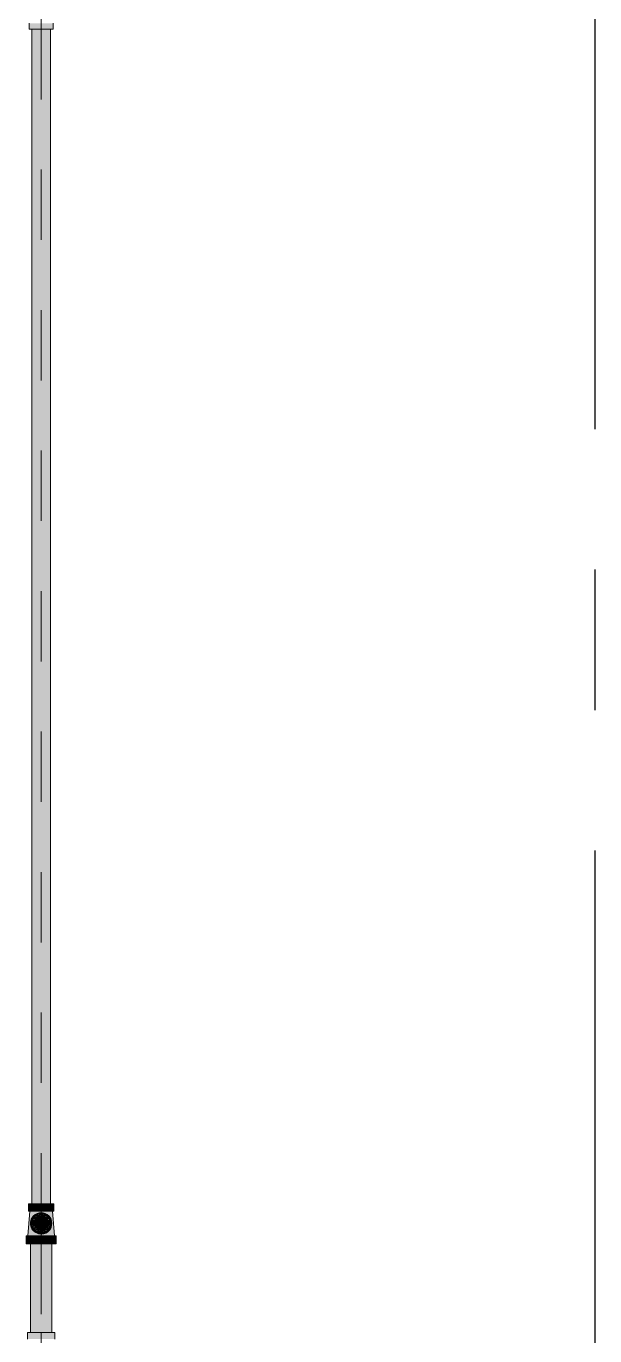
# Model space of a CAD drawing. Header units: millimetres. Extents: x -4000 to 187956, y -58990 to 162485.
# Drawn here: x 21716 to 23000, y 131196 to 134156 of the extents above; entities that cross this region are included whole.
import ezdxf

# ---------------------------------------------------------------- set-up
doc = ezdxf.new("R2010")
doc.units = ezdxf.units.MM
doc.linetypes.add('Dash 1_16_', pattern=[317.5, 158.75, -158.75])
doc.linetypes.add('Grid Line', pattern=[2222.5, 1270, -317.5, 317.5, -317.5])
for name, color, linetype, lineweight in [('F-SPRN', 3, 'Continuous', 9), ('P-PIPE', 3, 'Continuous', 9), ('P-PIPE-CNTR', 3, 'Continuous', 9), ('S-GRID', 1, 'Continuous', 30)]:
    doc.layers.add(name, color=color, linetype=linetype, lineweight=lineweight)

# ---------------------------------------------------------------- blocks, each defined once
blk = doc.blocks.new('Sprinkler_Up - DN20-V227-FFS - TANG 1')
at = {"layer": 'F-SPRN', "transparency": 33554534}
for points in [[(-22.2, 0), (-3.9, 0.7), (-1.7, 2.9), (-1.2, 3.5), (-0.6, 4), (0.6, 4), (1.2, 3.5), (1.7, 2.9), (4.6, 0), (22.2, 0), (18, 13.1), (6.9, 21.2), (-6.9, 21.1), (-18.2, 12.5), (-20.5, 5.2)], [(3.4, -21.2), (6.9, -21.2), (18, -13.1), (22.2, 0), (3.9, -0.7), (1.7, -2.9), (1.2, -3.5), (0.6, -4), (-0.6, -4), (-1.2, -3.5), (-1.7, -2.9), (-4.6, 0), (-22.2, 0), (-18, -13.1), (-6.9, -21.2), (0, -21.2)], [(0, -16.7), (4.3, -16.1), (11.8, -11.8), (16.1, -4.3), (16.1, 4.3), (10.8, 12.5), (8.3, 14.4), (0, 16.7), (-6.9, 14.6), (-11.8, 11.8), (-16.1, 4.3), (-16.1, -4.3), (-11.8, -11.8), (-6.9, -14.8)], [(0, -15.6), (7.8, -13.5), (13.5, -7.8), (15.1, -4), (15.1, 4), (13.5, 7.8), (7.8, 13.5), (0, 15.6), (-9.1, 12.5), (-11, 11), (-15.1, 4), (-15.1, -4), (-11, -11), (-6.9, -13.7)], [(-10.9, -5.5), (-10.9, 5.4), (-14.5, 5.4), (-14.5, -5.5)], [(-7.7, -5.5), (-7.7, 5.4), (-10.9, 5.4), (-10.9, -5.5)], [(-7.7, -5.5), (0, -5.5), (0, 5.4), (-7.7, 5.4)], [(0, 0), (5.7, 0), (2.9, 4.9), (-2.9, 4.9), (-5.7, 0)], [(2.9, -4.9), (5.7, 0), (-5.7, 0), (-2.9, -4.9)], [(0, 0), (4.6, 0), (0, 4.6), (-4.6, 0)], [(0, -4.6), (4.6, 0), (-4.6, 0)], [(0, -2.6), (1.3, 0), (-1.8, 0)], [(-1.3, 0), (1.8, 0), (0, 2.6)], [(7.7, -5.5), (7.7, 5.4), (0, 5.4), (0, -5.5)], [(10.9, -5.5), (10.9, 5.4), (7.7, 5.4), (7.7, -5.5)], [(14.5, -5.5), (14.5, 5.4), (10.9, 5.4), (10.9, -5.5)]]:
    blk.add_hatch(color=1, dxfattribs=at).paths.add_polyline_path(points)
at = {"layer": 'F-SPRN', "color": 1}
for p, q in [((-11.5, 5.4), (-14.5, 5.4)), ((-14.5, 5.4), (-11.3, 5.4)), ((-14.5, 5.4), (-14.5, 3.7)), ((-14.5, 3.3), (-14.5, 0)), ((-11.5, 5.4), (-11.5, 4)), ((-10.9, 1.9), (-10.9, 3.6)), ((-10.8, 5.4), (-8, 5.4)), ((-8.1, 5.4), (-10.8, 5.4)), ((-6.9, 5.4), (-8.1, 5.4)), ((-8.1, 5.4), (-8.1, 2.8)), ((-8.1, 2.5), (-8.1, 0.7)), ((-7.7, 5.4), (-6.9, 5.4)), ((-7.7, 4.8), (-7.7, 2.7)), ((-7.7, 4.8), (-7.7, 2.7)), ((-7.7, 2.1), (-7.7, 0.5)), ((-7.7, 2.1), (-7.7, 0.5)), ((-6.7, 5.4), (-4.7, 5.4)), ((-5.8, 3.8), (-5.8, 2.2)), ((-2.1, 0), (-2.1, 0)), ((-2.1, 0), (-2.1, -0.1)), ((0, 2.1), (-0.1, 2.1)), ((2.1, 0), (2.1, 0.1)), ((2.1, 0), (2.1, 0)), ((4.7, 5.4), (6.5, 5.4)), ((7.7, 5.4), (10.8, 5.4)), ((7.7, 5.2), (7.7, 2.7)), ((7.7, 5.2), (7.7, 2.7)), ((7.7, 2.3), (7.7, 0.5)), ((7.7, 2.3), (7.7, 0.5)), ((10.8, 5.4), (8.1, 5.4)), ((8.1, 5.4), (8.1, 2.8)), ((8.1, 2.5), (8.1, 0.4)), ((10.9, 5.4), (14.5, 5.4)), ((10.9, 3.6), (10.9, 0.2)), ((14.5, 5.4), (11.5, 5.4)), ((11.5, 5.4), (11.5, 4)), ((11.5, 3), (11.5, 0.2)), ((14.5, 5.4), (14.5, -5.5)), ((-14.5, -1.3), (-14.5, -3.7)), ((-11.1, -5.5), (-14.5, -5.5)), ((-14.5, -5.5), (-11.5, -5.5)), ((-10.9, -2.6), (-10.9, -1.3)), ((-10.8, -5.5), (-8.1, -5.5)), ((-7.8, -5.5), (-10.8, -5.5)), ((-8.1, -4.2), (-8.1, -5.5)), ((-8.1, -5.5), (-6.9, -5.5)), ((-7.7, -2.7), (-7.7, -4)), ((-7.7, -2.7), (-7.7, -4)), ((-6.9, -5.5), (-7.7, -5.5)), ((-6.9, -5.5), (-5.8, -5.5)), ((-4.8, -5.5), (-6.9, -5.5)), ((-5.8, -2.3), (-5.8, -3.8)), ((-2.1, -0.3), (-2, -0.4)), ((-2, -0.4), (-2, -0.5)), ((-2, -0.5), (-2, -0.6)), ((-2, -0.6), (-2, -0.7)), ((-2, -0.7), (-1.9, -0.7)), ((-1.9, -0.7), (-1.9, -0.8)), ((-1.9, -0.8), (-1.9, -0.9)), ((-1.9, -0.9), (-1.8, -1)), ((-1.8, -1), (-1.8, -1.1)), ((-1.8, -1), (-1.8, -1)), ((-1.8, -1.1), (-1.7, -1.2)), ((-1.7, -1.2), (-1.6, -1.3)), ((-1.7, -1.2), (-1.7, -1.2)), ((-1.6, -1.3), (-1.6, -1.4)), ((-1.6, -1.4), (-1.5, -1.4)), ((-1.5, -1.4), (-1.4, -1.5)), ((-1.4, -1.5), (-1.3, -1.6)), ((-1.4, -1.5), (-1.4, -1.5)), ((-1.3, -1.6), (-1.3, -1.7)), ((-1.3, -1.7), (-1.2, -1.7)), ((-1.2, -1.7), (-1.1, -1.7)), ((-1.1, -1.7), (-1.1, -1.8)), ((-1.1, -1.8), (-1, -1.8)), ((-1, -1.8), (-0.9, -1.9)), ((-0.9, -1.9), (-0.8, -1.9)), ((-0.8, -1.9), (-0.7, -2)), ((-0.8, -1.9), (-0.8, -1.9)), ((-0.7, -2), (-0.6, -2)), ((-0.6, -2), (-0.5, -2)), ((-0.5, -2), (-0.4, -2)), ((-0.4, -2), (-0.3, -2.1)), ((-0.4, -2), (-0.4, -2)), ((-0.3, -2.1), (-0.2, -2.1)), ((-0.2, -2.1), (-0.1, -2.1)), ((-0.1, -2.1), (0, -2.1)), ((0, -2.1), (0.1, -2.1)), ((0.1, -2.1), (0.2, -2.1)), ((0.1, -2.1), (0.1, -2.1)), ((0.2, -2.1), (0.3, -2.1)), ((0.3, -2.1), (0.4, -2)), ((0.4, -2), (0.5, -2)), ((0.5, -2), (0.6, -2)), ((0.6, -2), (0.7, -2)), ((0.6, -2), (0.6, -2)), ((0.7, -2), (0.8, -1.9)), ((0.8, -1.9), (0.9, -1.9)), ((0.9, -1.9), (1, -1.8)), ((0.9, -1.9), (0.9, -1.9)), ((1, -1.8), (1.1, -1.8)), ((1.1, -1.8), (1.2, -1.7)), ((1.2, -1.7), (1.3, -1.6)), ((1.2, -1.7), (1.2, -1.7)), ((1.3, -1.6), (1.4, -1.6)), ((1.4, -1.5), (1.5, -1.5)), ((1.4, -1.6), (1.4, -1.5)), ((1.5, -1.4), (1.6, -1.3)), ((1.5, -1.5), (1.5, -1.4)), ((1.6, -1.3), (1.7, -1.2)), ((1.6, -1.3), (1.6, -1.3)), ((1.7, -1.1), (1.8, -1.1)), ((1.7, -1.2), (1.7, -1.1)), ((1.8, -1), (1.9, -0.9)), ((1.8, -1.1), (1.8, -1)), ((1.9, -0.8), (2, -0.7)), ((1.9, -0.8), (1.9, -0.8)), ((1.9, -0.9), (1.9, -0.8)), ((2, -0.4), (2.1, -0.3)), ((2, -0.5), (2, -0.4)), ((2, -0.5), (2, -0.5)), ((2, -0.6), (2, -0.5)), ((2, -0.7), (2, -0.6)), ((2.1, -0.1), (2.1, 0)), ((2.1, -0.2), (2.1, -0.1)), ((2.1, -0.3), (2.1, -0.2)), ((7, -5.5), (4.8, -5.5)), ((5.8, -2.2), (5.8, -3.8)), ((5.8, -5.5), (7, -5.5)), ((7.7, -0.5), (7.7, -2.3)), ((7.7, -0.5), (7.7, -2.3)), ((7.7, -2.7), (7.7, -5.4)), ((7.7, -2.7), (7.7, -5.4)), ((10.8, -5.5), (7.7, -5.5)), ((8.1, -0.4), (8.1, -2.5)), ((8.1, -2.8), (8.1, -5.5)), ((8.1, -5.5), (10.8, -5.5)), ((10.9, -0.2), (10.9, -3.6)), ((14.5, -5.5), (10.9, -5.5)), ((11.5, -0.2), (11.5, -3)), ((11.5, -4), (11.5, -5.5)), ((11.5, -5.5), (14.5, -5.5))]:
    blk.add_line(p, q, dxfattribs=at)
at = {"layer": 'F-SPRN', "color": 1, "flags": 128}
for points in [[(-0.6, 2), (-0.7, 2), (-0.8, 1.9), (-0.9, 1.9), (-0.9, 1.9), (-1, 1.8), (-1.1, 1.8), (-1.2, 1.7), (-1.2, 1.7), (-1.3, 1.6), (-1.4, 1.6), (-1.4, 1.5), (-1.5, 1.5), (-1.5, 1.4), (-1.6, 1.3), (-1.6, 1.3), (-1.7, 1.2), (-1.7, 1.1), (-1.8, 1.1), (-1.8, 1), (-1.9, 0.9), (-1.9, 0.8), (-1.9, 0.8), (-2, 0.7), (-2, 0.6), (-2, 0.5), (-2, 0.5), (-2, 0.4), (-2.1, 0.3), (-2.1, 0.2), (-2.1, 0.1), (-2.1, 0)], [(-0.5, 2), (-0.6, 2), (-0.6, 2)], [(-0.1, 2.1), (-0.1, 2.1), (-0.2, 2.1), (-0.3, 2.1), (-0.4, 2), (-0.5, 2)], [(2.1, 0.1), (2.1, 0.2), (2.1, 0.2), (2.1, 0.3), (2, 0.4), (2, 0.5), (2, 0.6), (2, 0.7), (1.9, 0.7), (1.9, 0.8), (1.9, 0.9), (1.8, 1), (1.8, 1), (1.8, 1.1), (1.7, 1.2), (1.7, 1.2), (1.6, 1.3), (1.6, 1.4), (1.5, 1.4), (1.4, 1.5), (1.4, 1.5), (1.3, 1.6), (1.3, 1.7), (1.2, 1.7), (1.1, 1.7), (1.1, 1.8), (1, 1.8), (0.9, 1.9), (0.8, 1.9), (0.8, 1.9), (0.7, 2), (0.6, 2), (0.5, 2), (0.4, 2), (0.4, 2), (0.3, 2.1), (0.2, 2.1), (0.1, 2.1), (0, 2.1)], [(-2.1, -0.1), (-2.1, -0.2), (-2.1, -0.2), (-2.1, -0.3)]]:
    blk.add_lwpolyline(points, dxfattribs=at)
at = {"layer": 'F-SPRN', "color": 1}
for radius, start, end in [(22.2, 360, 180), (21.9, 165.6773, 179.2615), (21.9, 144.9438, 164.8151), (21.9, 144, 144.9438), (21.9, 126.6942, 143.2701), (16.7, 167.6802, 180), (16.7, 167.6802, 180), (16.7, 155.3879, 164.9693), (16.7, 155.3879, 164.9693), (15.6, 166.4265, 180), (15.6, 166.4265, 180), (15.6, 150.9409, 165), (15.6, 159.6139, 165), (16.7, 136.7213, 149.931), (16.7, 136.7213, 149.931), (15.6, 150.9409, 156.3845), (15.6, 138.4214, 150), (15.6, 138.4214, 150), (21.9, 108.573, 125.7507), (16.7, 130.7528, 135), (16.7, 130.7528, 135), (16.7, 121.4181, 130.5751), (16.7, 121.4181, 130.5751), (15.6, 126.205, 133.2078), (15.6, 126.205, 133.2078), (16.7, 114.8072, 120), (16.7, 114.8072, 120), (15.6, 116.5766, 120), (15.6, 116.5766, 120), (21.9, 108, 108.573), (21.9, 99.348, 107.901), (16.7, 106.5995, 113.0788), (16.7, 106.5995, 113.0788), (4.63, 155.7832, 180), (4.63, 155.7832, 180), (16.7, 96.4143, 105), (16.7, 96.4143, 105), (4.63, 109.0192, 138.2703), (4.63, 109.0192, 138.2703), (21.9, 90.145, 98.8503), (15.6, 95.5762, 100.6843), (15.6, 95.5762, 100.6843), (2.56, 109.0192, 168.8278), (2.56, 109.0192, 168.8278), (2.04, 109.0192, 180), (16.7, 83.0684, 90), (16.7, 83.0684, 90), (4.63, 17.9592, 90), (4.63, 17.9592, 90), (3.81, 57.0577, 90), (2.56, 14.5599, 90), (2.56, 14.5599, 90), (2.04, 10.4703, 90), (21.9, 72.5583, 89.4624), (15.6, 75.573, 80.5892), (15.6, 75.573, 80.5892), (3.81, 16.1605, 43.8358), (15.6, 67.5614, 74.5481), (15.6, 67.5614, 74.5481), (16.7, 60, 75), (16.7, 60, 75), (15.6, 60.0187, 65.5637), (15.6, 60.0187, 65.5637), (21.9, 54.2493, 71.7379), (15.6, 54.096, 60), (15.6, 54.096, 60), (16.7, 49.4249, 58.5819), (16.7, 49.4249, 58.5819), (15.6, 46.7922, 53.795), (15.6, 46.7922, 53.795), (16.7, 45, 49.2472), (16.7, 45, 49.2472), (15.6, 30, 41.5786), (15.6, 30, 41.5786), (16.7, 30, 43.2787), (16.7, 30, 43.2787), (21.9, 36.7299, 53.3058), (15.6, 23.6155, 29.5646), (15.6, 15, 29.5646), (15.6, 15, 20.3861), (16.7, 15, 24.6121), (16.7, 15, 24.6121), (15.6, 360, 13.6618), (15.6, 0, 13.6618), (16.7, 360, 12.3198), (16.7, 0, 12.3198), (21.9, 35.0562, 36), (21.9, 15.1849, 35.0562), (21.9, 0.7385, 14.3227), (22.2, 180, 360), (21.9, 180.7385, 194.3227), (21.9, 195.1849, 215.2302), (21.9, 216.7299, 233.3058), (16.7, 180, 192.3198), (16.7, 180, 192.3198), (16.7, 195.0307, 204.6121), (16.7, 195.0307, 204.6121), (15.6, 181.9082, 193.6618), (15.6, 181.9082, 193.6618), (15.6, 197.3339, 209.5646), (15.6, 197.3339, 209.5646), (16.7, 210.069, 223.2787), (16.7, 210.069, 223.2787), (15.6, 212.5472, 221.5786), (15.6, 212.5472, 221.5786), (21.9, 234.2493, 251.427), (16.7, 229.4249, 238.5819), (16.7, 229.4249, 238.5819), (15.6, 233.795, 240), (15.6, 233.795, 243.4234), (16.7, 240, 245.1928), (16.7, 240, 245.1928), (15.6, 240, 243.4234), (21.9, 251.427, 252), (21.9, 252.5583, 269.4624), (15.6, 245.5637, 254.5481), (15.6, 245.5637, 254.5481), (16.7, 246.9212, 255), (16.7, 246.9212, 255), (4.63, 197.9592, 0), (4.63, 197.9592, 360), (15.6, 255, 267.64), (15.6, 255, 267.64), (3.81, 196.1605, 360), (2.56, 191.1677, 270), (2.56, 191.1677, 270), (2.04, 190.4703, 270), (16.7, 263.0684, 270), (16.7, 263.0684, 270), (2.04, 270, 0), (2.56, 270, 0), (2.56, 270, 360), (21.9, 270.145, 278.8503), (15.6, 275.5762, 280.6843), (15.6, 275.5762, 280.6843), (16.7, 276.4143, 285), (16.7, 276.4143, 285), (21.9, 279.348, 287.901), (16.7, 286.5995, 300), (16.7, 286.5995, 300), (15.6, 294.4363, 299.9813), (15.6, 294.4363, 299.9813), (21.9, 288.2621, 305.7507), (15.6, 300, 313.2078), (15.6, 300, 313.2078), (16.7, 301.4181, 310.5751), (16.7, 301.4181, 310.5751), (15.6, 318.4214, 330), (15.6, 318.4214, 330), (16.7, 316.7213, 330), (16.7, 316.7213, 330), (21.9, 306.6942, 323.2701), (15.6, 330.4354, 345), (15.6, 330.4354, 336.3845), (15.6, 339.6139, 345), (15.6, 346.3382, 360), (15.6, 346.3382, 360), (16.7, 335.3879, 345), (16.7, 335.3879, 345), (16.7, 347.6802, 360), (16.7, 347.6802, 360), (21.9, 324.7698, 344.8151), (21.9, 345.6773, 359.2615)]:
    blk.add_arc((0, 0), radius, start, end, dxfattribs=at)
blk = doc.blocks.new('Steel_Transition_Threaded_HoaPhat - Standard-V230-FFS - TANG 1')
at = {"layer": 'P-PIPE', "lineweight": 13, "transparency": 33554534}
h = blk.add_hatch(color=1, dxfattribs=at)
h.paths.add_polyline_path([(21750, 131427.6), (21755.8, 131428.4), (21761.3, 131430.6), (21765.9, 131434.2), (21769.5, 131438.8), (21771.7, 131444.3), (21772.5, 131450.1), (21771.7, 131455.9), (21768.5, 131462.6), (21765.9, 131466), (21761.3, 131469.6), (21755.8, 131471.8), (21750, 131472.6), (21743.1, 131471.4), (21738.8, 131469.6), (21731.5, 131462.6), (21730.5, 131461.3), (21728.3, 131455.9), (21727.5, 131450.1), (21728.3, 131444.3), (21730.5, 131438.8), (21734.1, 131434.2), (21738.8, 131430.6), (21744.2, 131428.4)])
h.paths.add_polyline_path([(21750, 131430), (21743.1, 131431.4), (21740, 131432.7), (21735.8, 131435.9), (21732.6, 131440), (21730.6, 131444.9), (21729.9, 131450.1), (21730.6, 131455.3), (21734.5, 131462.6), (21735.8, 131464.3), (21743.1, 131468.8), (21744.8, 131469.5), (21750, 131470.2), (21755.2, 131469.5), (21760.1, 131467.5), (21765.5, 131462.6), (21767.4, 131460.1), (21769.4, 131455.3), (21770.1, 131450.1), (21769.4, 131444.9), (21767.4, 131440), (21764.2, 131435.9), (21760.1, 131432.7), (21755.2, 131430.7)])
for points in [[(21750, 131430), (21750, 131433.7), (21741.8, 131435.9), (21735.8, 131441.9), (21733.6, 131450.1), (21735.8, 131458.3), (21741.8, 131464.3), (21750, 131466.5), (21750, 131470.2), (21743.1, 131468.8), (21740, 131467.5), (21734.5, 131462.6), (21732.6, 131460.1), (21730.6, 131455.3), (21729.9, 131450.1), (21730.6, 131444.9), (21732.6, 131440), (21735.8, 131435.9), (21743.1, 131431.4), (21744.8, 131430.7)], [(21750, 131431.6), (21754.8, 131432.2), (21759.3, 131434.1), (21763.1, 131437), (21766, 131440.8), (21767.9, 131445.3), (21768.5, 131450.1), (21767.9, 131454.9), (21763.5, 131462.6), (21763.1, 131463.2), (21759.3, 131466.1), (21754.8, 131468), (21750, 131468.6), (21743.1, 131467.1), (21740.8, 131466.1), (21736.5, 131462.6), (21734, 131459.3), (21732.1, 131454.9), (21731.5, 131450.1), (21732.1, 131445.3), (21734, 131440.8), (21736.9, 131437), (21743.1, 131433.1), (21745.2, 131432.2)], [(21750, 131430), (21755.2, 131430.7), (21760.1, 131432.7), (21764.2, 131435.9), (21767.4, 131440), (21769.4, 131444.9), (21770.1, 131450.1), (21769.4, 131455.3), (21765.5, 131462.6), (21764.2, 131464.3), (21760.1, 131467.5), (21755.2, 131469.5), (21750, 131470.2), (21750, 131466.5), (21758.2, 131464.3), (21764.2, 131458.3), (21766.4, 131450.1), (21764.2, 131441.9), (21758.2, 131435.9), (21750, 131433.7)]]:
    blk.add_hatch(color=1, dxfattribs=at).paths.add_polyline_path(points)
at = {"layer": 'P-PIPE', "color": 20, "lineweight": 13}
for radius, start, end in [(22.5, 90, 270), (22.5, 150, 165), (22.5, 120, 150), (20.1, 141.0399, 148.1553), (18.5, 137.133, 150), (18.5, 137.133, 150), (20.1, 128.8856, 139.8677), (18.5, 135, 137.133), (18.5, 135, 137.133), (18.5, 123.4976, 133.2041), (18.5, 123.4976, 133.2041), (20.1, 110.3852, 125.0043), (22.5, 105, 120), (16.4, 121.0738, 128.0319), (18.5, 112.2431, 120), (18.5, 112.2431, 120), (16.4, 115.2317, 120), (18.5, 106.819, 111.1114), (18.5, 106.819, 111.1114), (16.4, 107.4657, 111.9681), (22.5, 90, 105), (20.1, 100.9975, 105), (18.5, 91.4353, 103.2046), (18.5, 91.4353, 103.2046), (16.4, 96.2132, 104.6042), (20.1, 90.5246, 98.5089), (22.5, 60, 90), (22.5, 270, 90), (18.5, 78.0986, 90), (18.5, 78.0986, 90), (20.1, 75.0607, 87.9279), (18.5, 60, 75), (18.5, 60, 75), (16.4, 66.9681, 72.9388), (20.1, 54.9957, 75), (16.4, 50.4733, 56.6389), (18.5, 46.7959, 56.5024), (18.5, 46.7959, 56.5024), (22.5, 45, 60), (20.1, 40.1323, 51.1144), (18.5, 42.867, 45), (18.5, 42.867, 45), (18.5, 30, 42.867), (18.5, 30, 42.867), (20.1, 31.8447, 38.9601), (22.5, 30, 45), (22.5, 0, 30), (22.5, 165, 180), (22.5, 180, 210), (20.1, 166.0499, 193.9501), (22.5, 210, 225), (20.1, 150, 162.7449), (20.1, 197.2551, 210), (18.5, 166.5939, 180), (18.5, 166.5939, 193.4061), (18.5, 180, 193.4061), (18.5, 157.6232, 165), (18.5, 157.6232, 165), (18.5, 195, 202.3768), (18.5, 195, 202.3768), (20.1, 211.8447, 231.1144), (16.4, 168.5467, 178.9063), (16.4, 184.8393, 191.4533), (18.5, 210, 223.5703), (18.5, 210, 223.5703), (22.5, 225, 240), (16.4, 158.0319, 163.506), (16.4, 143.5463, 150), (16.4, 210.6635, 216.4537), (18.5, 226.7959, 236.5024), (18.5, 226.7959, 236.5024), (20.1, 234.9957, 249.6148), (16.4, 230.4733, 236.6389), (18.5, 240, 247.7569), (18.5, 240, 247.7569), (16.4, 240, 244.7683), (18.5, 248.8886, 255), (18.5, 248.8886, 255), (16.4, 250.3629, 255), (18.5, 258.0986, 270), (18.5, 258.0986, 270), (16.4, 264.1652, 268.506), (22.5, 270, 0), (18.5, 271.4353, 283.2046), (18.5, 271.4353, 283.2046), (16.4, 276.2132, 283.9063), (16.4, 287.4657, 291.9681), (18.5, 286.819, 300), (18.5, 286.819, 300), (16.4, 293.4045, 300), (20.1, 289.6859, 305.0043), (18.5, 303.4976, 313.2041), (18.5, 303.4976, 313.2041), (20.1, 308.8856, 328.1553), (16.4, 30, 38.0319), (18.5, 316.4297, 330), (18.5, 316.4297, 330), (16.4, 338.0319, 342.8691), (16.4, 0, 8.0319), (16.4, 353.5463, 0), (18.5, 15, 22.3768), (18.5, 15, 22.3768), (18.5, 337.6232, 345), (18.5, 337.6232, 345), (20.1, 17.2551, 30), (20.1, 330, 342.7449), (18.5, 0, 13.4061), (18.5, 346.5939, 13.4061), (18.5, 346.5939, 0), (20.1, 346.0499, 13.9501), (22.5, 240, 270), (20.1, 250.3141, 255), (20.1, 255.0607, 267.9279), (20.1, 270.5246, 278.5089), (20.1, 280.9975, 285)]:
    blk.add_arc((21750, 131450.1), radius, start, end, dxfattribs=at)

msp = doc.modelspace()

# ---------------------------------------------------------------- hatches: boundary and pattern name
at = {"layer": 'P-PIPE', "transparency": 33554534}
for points in [[(21777.4, 134148.9), (21776.4, 134162.2), (21722.7, 134162.2), (21723.6, 134148.9), (21776.4, 134148.9)], [(21739.5, 131494.3), (21750, 131494.3), (21750, 134148.9), (21728.9, 134148.9), (21729.6, 131494.3), (21735.1, 131494.3)], [(21750, 131494.3), (21771.1, 131494.3), (21770.4, 134148.9), (21750, 134148.9), (21750, 131499.1)], [(21750, 131477.6), (21750, 131494.3), (21721.4, 131494.3), (21722.3, 131477.6), (21743.1, 131477.6)], [(21778.6, 131477.6), (21777.7, 131494.3), (21750, 131494.3), (21750, 131477.6), (21777.7, 131477.6)], [(21721, 131422.2), (21750, 131422.2), (21750, 131428.9), (21742.5, 131430.3), (21736.3, 131434), (21731.8, 131439.3), (21729.3, 131445.9), (21729.1, 131453.5), (21733.3, 131462.6), (21736.2, 131466.1), (21744.4, 131470.2), (21750, 131471.2), (21750, 131477.6), (21724.7, 131477.6), (21720, 131422.2)], [(21750, 131426), (21756.2, 131426.8), (21762.1, 131429.2), (21767.1, 131433), (21770.9, 131438), (21773.3, 131443.8), (21774.1, 131450.1), (21773.3, 131456.3), (21770.5, 131462.6), (21767.1, 131467.1), (21762.1, 131471), (21756.2, 131473.4), (21750, 131474.2), (21743.1, 131473.1), (21737.9, 131471), (21733, 131467.1), (21729.1, 131462.1), (21726.7, 131456.3), (21725.9, 131450.1), (21726.7, 131443.8), (21729.1, 131438), (21733, 131433), (21737.9, 131429.2), (21743.8, 131426.8), (21748.9, 131426.1)], [(21741.7, 131435.6), (21742.8, 131437.6), (21741.7, 131441.7), (21743.1, 131446.3), (21745.8, 131449), (21757.2, 131454.3), (21758.4, 131458.4), (21757.2, 131462.6), (21755.9, 131464.3), (21750, 131466.8), (21741.7, 131464.6), (21735.5, 131458.4), (21733.3, 131450.1), (21735.5, 131441.7), (21738.2, 131438.3)], [(21750, 131433.4), (21758.4, 131435.6), (21761.8, 131438.3), (21766.1, 131445.8), (21766.1, 131454.4), (21760.9, 131462.6), (21758.4, 131464.6), (21750, 131466.8), (21743.1, 131464.7), (21738.2, 131461.9), (21733.9, 131454.4), (21733.9, 131445.8), (21738.2, 131438.3), (21743.1, 131435.2)], [(21780, 131422.2), (21774.4, 131477.6), (21750, 131477.6), (21750, 131471.2), (21759.1, 131468.9), (21763.8, 131466.1), (21768.4, 131460.6), (21770.9, 131453.5), (21770.7, 131445.9), (21768.2, 131439.3), (21763.7, 131434), (21757.5, 131430.3), (21750, 131428.9), (21750, 131422.2), (21779, 131422.2)], [(21717.4, 131403.8), (21750, 131403.8), (21750, 131422.2), (21716.2, 131422.2), (21716.2, 131403.8)], [(21743.8, 131203.5), (21750, 131203.5), (21750, 131403.8), (21725.9, 131403.8), (21726.7, 131203.5), (21737.9, 131203.5)], [(21783.8, 131403.8), (21782.6, 131422.2), (21750, 131422.2), (21750, 131403.8), (21782.6, 131403.8)], [(21750, 131203.5), (21774.1, 131203.5), (21773.3, 131403.8), (21750, 131403.8), (21750, 131280.1)], [(21720.3, 131188.6), (21780.8, 131188.6), (21779.8, 131203.5), (21719.2, 131203.5), (21719.2, 131188.6)]]:
    msp.add_hatch(color=1, dxfattribs=at).paths.add_polyline_path(points)

# ---------------------------------------------------------------- linework, layer by layer
at = {"layer": 'P-PIPE', "color": 20, "lineweight": 13}
for p, q in [((21722.7, 134162.2), (21722.7, 134148.9)), ((21777.4, 134148.9), (21777.4, 134162.2)), ((21722.7, 134148.9), (21728.7, 134148.9)), ((21722.7, 134148.9), (21777.4, 134148.9)), ((21728.9, 134148.9), (21728.9, 131494.3)), ((21729.6, 134148.9), (21728.9, 134148.9)), ((21768.3, 134148.9), (21731.7, 134148.9)), ((21731.7, 134148.9), (21736.3, 134148.9)), ((21736.3, 134148.9), (21742.9, 134148.9)), ((21742.9, 134148.9), (21750, 134148.9)), ((21750, 134148.9), (21757.1, 134148.9)), ((21757.1, 134148.9), (21763.7, 134148.9)), ((21763.7, 134148.9), (21768.4, 134148.9)), ((21771.1, 134148.9), (21770.4, 134148.9)), ((21771.1, 131494.3), (21771.1, 134148.9)), ((21771.3, 134148.9), (21777.4, 134148.9)), ((21721.4, 131494.3), (21721.4, 131477.6)), ((21728.8, 131494.3), (21721.4, 131494.3)), ((21750, 131494.3), (21721.4, 131494.3)), ((21728.9, 131494.3), (21729.6, 131494.3)), ((21729.7, 131494.3), (21735.1, 131494.3)), ((21735, 131494.3), (21729.8, 131494.3)), ((21735.6, 131494.3), (21742.5, 131494.3)), ((21742.6, 131494.3), (21735.7, 131494.3)), ((21750, 131494.3), (21742.6, 131494.3)), ((21743, 131494.3), (21764.4, 131494.3)), ((21757.4, 131494.3), (21750, 131494.3)), ((21778.6, 131494.3), (21750, 131494.3)), ((21764.3, 131494.3), (21757.4, 131494.3)), ((21764.9, 131494.3), (21770.3, 131494.3)), ((21770.2, 131494.3), (21765, 131494.3)), ((21770.4, 131494.3), (21771.1, 131494.3)), ((21778.6, 131494.3), (21771.2, 131494.3)), ((21778.6, 131477.6), (21778.6, 131494.3)), ((21724.7, 131477.6), (21720, 131422.2)), ((21721.4, 131477.6), (21724.6, 131477.6)), ((21721.4, 131477.6), (21750, 131477.6)), ((21725.5, 131477.6), (21729.8, 131477.6)), ((21729.8, 131477.6), (21734.7, 131477.6)), ((21735.7, 131477.6), (21741.9, 131477.6)), ((21742.6, 131477.6), (21743, 131477.6)), ((21743.4, 131477.6), (21750, 131477.6)), ((21750, 131477.6), (21756.6, 131477.6)), ((21750, 131477.6), (21778.6, 131477.6)), ((21758.1, 131477.6), (21764.3, 131477.6)), ((21765.3, 131477.6), (21770.2, 131477.6)), ((21770.2, 131477.6), (21774.5, 131477.6)), ((21780, 131422.2), (21775.3, 131477.6)), ((21775.4, 131477.6), (21778.6, 131477.6)), ((21716.2, 131422.2), (21716.2, 131403.8)), ((21719.8, 131422.2), (21716.2, 131422.2)), ((21750, 131422.2), (21716.2, 131422.2)), ((21716.2, 131403.8), (21717.4, 131403.8)), ((21716.2, 131403.8), (21750, 131403.8)), ((21717.4, 131403.8), (21720.7, 131403.8)), ((21720.7, 131403.8), (21725.8, 131403.8)), ((21726.1, 131422.2), (21721, 131422.2)), ((21725.9, 131403.8), (21725.9, 131203.5)), ((21732.9, 131403.8), (21725.9, 131403.8)), ((21733.1, 131422.2), (21726.1, 131422.2)), ((21726.6, 131403.8), (21732.9, 131403.8)), ((21741.3, 131422.2), (21733.1, 131422.2)), ((21733.1, 131403.8), (21741.3, 131403.8)), ((21766.9, 131403.8), (21733.1, 131403.8)), ((21741.3, 131403.8), (21750, 131403.8)), ((21750, 131422.2), (21742.2, 131422.2)), ((21757.8, 131422.2), (21750, 131422.2)), ((21783.8, 131422.2), (21750, 131422.2)), ((21750, 131403.8), (21758.7, 131403.8)), ((21750, 131403.8), (21783.8, 131403.8)), ((21766.9, 131422.2), (21758.7, 131422.2)), ((21758.7, 131403.8), (21766.9, 131403.8)), ((21773.9, 131422.2), (21766.9, 131422.2)), ((21767.1, 131403.8), (21773.4, 131403.8)), ((21774.1, 131403.8), (21767.1, 131403.8)), ((21779, 131422.2), (21773.9, 131422.2)), ((21774.1, 131203.5), (21774.1, 131403.8)), ((21774.2, 131403.8), (21782.6, 131403.8)), ((21783.8, 131422.2), (21780.2, 131422.2)), ((21782.6, 131403.8), (21783.8, 131403.8)), ((21783.8, 131403.8), (21783.8, 131422.2)), ((21719.2, 131203.5), (21719.2, 131188.6)), ((21780.8, 131203.5), (21719.2, 131203.5)), ((21725.7, 131203.5), (21719.2, 131203.5)), ((21725.9, 131203.5), (21728, 131203.5)), ((21728.2, 131203.5), (21726.5, 131203.5)), ((21734.6, 131203.5), (21729, 131203.5)), ((21729.1, 131203.5), (21770.9, 131203.5)), ((21742, 131203.5), (21734.6, 131203.5)), ((21750, 131203.5), (21742, 131203.5)), ((21758, 131203.5), (21750, 131203.5)), ((21765.4, 131203.5), (21758, 131203.5)), ((21771, 131203.5), (21765.4, 131203.5)), ((21773.5, 131203.5), (21771.8, 131203.5)), ((21772, 131203.5), (21774.1, 131203.5)), ((21779.8, 131203.5), (21774.3, 131203.5)), ((21780.8, 131203.5), (21779.8, 131203.5)), ((21780.8, 131188.6), (21780.8, 131203.5))]:
    msp.add_line(p, q, dxfattribs=at)
for radius, start, end in [(24.1, 90, 270), (24.1, 150, 165), (24.1, 148.5565, 150), (24.1, 135, 148.5565), (24.1, 90, 135), (21.1, 137.2293, 141.8404), (21.1, 128.0211, 135), (21.1, 109.319, 125.8689), (21.1, 99.731, 105), (21.1, 90, 98.0211), (24.1, 0, 90), (24.1, 270, 90), (21.1, 75, 87.7707), (21.1, 62.2293, 68.0211), (21.1, 54.1311, 60), (21.1, 39.4236, 50.5764), (24.1, 165, 180), (24.1, 180, 195), (24.1, 195, 210), (21.1, 165.7378, 177.9758), (21.1, 183.5565, 194.2622), (24.1, 210, 225), (21.1, 158.0211, 165), (21.1, 195, 203.0211), (21.1, 151.0876, 154.6013), (21.1, 205.3987, 210), (24.1, 225, 255), (21.1, 219.3488, 233.0211), (21.1, 234.4236, 245.5764), (24.1, 272.7305, 0), (21.1, 291.9789, 305.8689), (21.1, 315, 320.0725), (21.1, 321.9789, 326.1637), (21.1, 25.3987, 30), (21.1, 330, 334.6013), (21.1, 336.9789, 345), (21.1, 15, 21.9789), (21.1, 345.7378, 357.9758), (21.1, 2.0242, 12.7707), (21.1, 246.9789, 250.681), (24.1, 255, 267.2695), (21.1, 255, 270), (24.1, 267.2695, 270), (21.1, 270, 276.9789), (24.1, 270, 272.7305), (21.1, 279.731, 285)]:
    msp.add_arc((21750, 131450.1), radius, start, end, dxfattribs=at)
at = {"layer": 'P-PIPE', "color": 1}
for centre, radius, start, end in [((21750, 131458.4), 8.35, 69.0027, 79.2369), ((21750, 131458.4), 8.35, 30, 30.1617), ((21750, 131458.4), 8.35, 20.1285, 29.0413), ((21750, 131458.4), 8.35, 8.0385, 17.9918), ((21750, 131450.1), 16.7, 52.0082, 57.203), ((21750, 131450.1), 16.7, 46.0317, 51.8726), ((21750, 131450.1), 16.7, 39.3092, 45.2846), ((21750, 131450.1), 16.7, 170.1108, 177.203), ((21750, 131450.1), 16.7, 182.797, 189.8892), ((21750, 131450.1), 16.7, 190.2154, 195.2487), ((21750, 131450.1), 16.7, 157.579, 164.2722), ((21750, 131450.1), 16.7, 231.8726, 237.203), ((21750, 131441.7), 8.35, 172.0327, 181.5407), ((21750, 131441.7), 8.35, 199.9004, 209.0413), ((21750, 131441.7), 8.35, 147.6032, 150), ((21750, 131441.7), 8.35, 210, 212.3968), ((21750, 131441.7), 8.35, 131.0366, 147.6032), ((21750, 131441.7), 8.35, 226.6998, 237.8461), ((21750, 131441.7), 8.35, 115.6806, 125.5287), ((21750, 131441.7), 8.35, 100.6842, 114.0387), ((21750, 131441.7), 8.35, 249.0027, 259.2369), ((21750, 131450.1), 16.7, 264.6626, 273.5288), ((21750, 131441.7), 8.35, 90, 100.6842), ((21750, 131458.4), 8.35, 270, 280.6842), ((21750, 131458.4), 8.35, 316.3183, 330), ((21750, 131458.4), 8.35, 352.2824, 1.6717), ((21750, 131450.1), 16.7, 308.1274, 313.9683), ((21750, 131450.1), 16.7, 314.7154, 320.6908), ((21750, 131450.1), 16.7, 32.3031, 39.2955), ((21750, 131450.1), 16.7, 23.314, 31.0974), ((21750, 131450.1), 16.7, 328.9026, 336.686), ((21750, 131450.1), 16.7, 16.9375, 22.421), ((21750, 131450.1), 16.7, 337.2636, 343.0625), ((21750, 131450.1), 16.7, 4.3093, 9.8892)]:
    msp.add_arc(centre, radius, start, end, dxfattribs=at)
at = {"layer": 'P-PIPE-CNTR', "color": 20, "lineweight": 13}
for p, q in [((21750, 134203.5), (21750, 134148.9)), ((21750, 131474.2), (21750, 131494.3)), ((21750, 131471.2), (21750, 131472.6)), ((21750, 131468.6), (21750, 131470.2)), ((21750, 131463.6), (21750, 131465.2)), ((21750, 131459.8), (21750, 131462.6)), ((21750, 131455.5), (21750, 131459.1)), ((21750, 131452.6), (21750, 131454.3)), ((21750, 131450.1), (21750, 131452.1)), ((21750, 131448), (21750, 131450.1)), ((21750, 131446.1), (21750, 131447.5)), ((21750, 131441.1), (21750, 131444.6)), ((21750, 131438.1), (21750, 131440.1)), ((21750, 131435.3), (21750, 131436.5)), ((21750, 131430), (21750, 131431.6)), ((21750, 131427.6), (21750, 131428.9)), ((21750, 131426.1), (21750, 131427.6)), ((21750, 131403.8), (21750, 131426)), ((21750, 131203.5), (21750, 131148.9))]:
    msp.add_line(p, q, dxfattribs=at)
at = {"layer": 'P-PIPE-CNTR', "color": 1, "linetype": 'Dash 1_16_'}
for p, q in [((21750, 134148.9), (21750, 131494.3)), ((21750, 134148.9), (21750, 131494.3)), ((21750, 131472.6), (21750, 131475.1)), ((21750, 131471.2), (21750, 131472.6)), ((21750, 131468.6), (21750, 131470.2)), ((21750, 131463.6), (21750, 131465.2)), ((21750, 131459.8), (21750, 131462.6)), ((21725, 131450.1), (21727.5, 131450.1)), ((21727.8, 131450.1), (21731.5, 131450.1)), ((21731.5, 131450.1), (21733.3, 131450.1)), ((21736.9, 131450.1), (21740.4, 131450.1)), ((21740.4, 131450.1), (21742.3, 131450.1)), ((21745.4, 131450.1), (21747.6, 131450.1)), ((21748.7, 131450.1), (21750, 131450.1)), ((21750, 131455.5), (21750, 131459.1)), ((21750, 131452.6), (21750, 131454.3)), ((21750, 131450.1), (21750, 131452.1)), ((21750, 131448), (21750, 131450.1)), ((21750, 131450.1), (21751.3, 131450.1)), ((21750, 131445.9), (21750, 131447.5)), ((21750, 131441.1), (21750, 131444.6)), ((21750, 131438.1), (21750, 131440.4)), ((21750, 131435), (21750, 131436.5)), ((21750, 131432.2), (21750, 131433.4)), ((21750, 131430), (21750, 131431.6)), ((21751.8, 131450.1), (21754.6, 131450.1)), ((21755.7, 131450.1), (21763.5, 131450.1)), ((21766.4, 131450.1), (21768.5, 131450.1)), ((21768.5, 131450.1), (21772.2, 131450.1)), ((21772.5, 131450.1), (21775, 131450.1)), ((21750, 131427.6), (21750, 131428.9)), ((21750, 131425.1), (21750, 131427.6)), ((21750, 131403.8), (21750, 131203.5)), ((21750, 131403.8), (21750, 131203.5))]:
    msp.add_line(p, q, dxfattribs=at)
at = {"layer": 'S-GRID', "linetype": 'Grid Line'}
msp.add_line((23000, 161185.2), (23000, -16487.4), dxfattribs=at)

# ---------------------------------------------------------------- block references
at = {"layer": 'F-SPRN', "color": 1}
msp.add_blockref('Sprinkler_Up - DN20-V227-FFS - TANG 1', (21750, 131450.1), dxfattribs=at)
at = {"layer": 'P-PIPE', "color": 20, "lineweight": 13}
msp.add_blockref('Steel_Transition_Threaded_HoaPhat - Standard-V230-FFS - TANG 1', (0, 0), dxfattribs=at)

doc.saveas('drawing.dxf')
